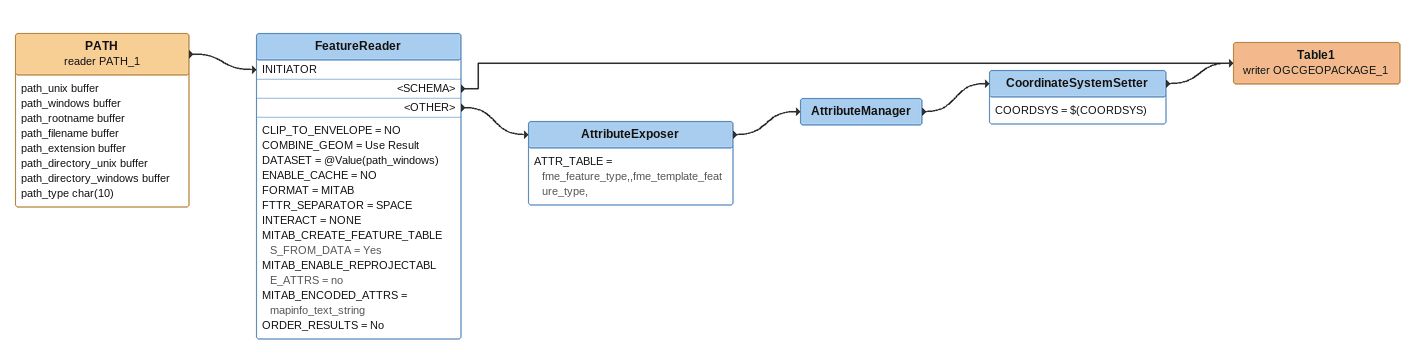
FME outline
PATH (reader PATH_1)
    attributes: path_unix buffer, path_windows buffer, path_rootname buffer, path_filename buffer, path_extension buffer, path_directory_unix buffer, path_directory_windows buffer, path_type char(10)
    -> FeatureReader [INITIATOR]
FeatureReader
    CLIP_TO_ENVELOPE = NO
    COMBINE_GEOM = Use Result
    DATASET = @Value(path_windows)
    ENABLE_CACHE = NO
    FORMAT = MITAB
    FTTR_SEPARATOR = SPACE
    INTERACT = NONE
    MITAB_CREATE_FEATURE_TABLES_FROM_DATA = Yes
    MITAB_ENABLE_REPROJECTABLE_ATTRS = no
    MITAB_ENCODED_ATTRS = mapinfo_text_string
    ORDER_RESULTS = No
    <SCHEMA> -> Table1 (writer OGCGEOPACKAGE_1)
    <OTHER> -> AttributeExposer
AttributeExposer
    ATTR_TABLE = fme_feature_type,,fme_template_feature_type,
    -> AttributeManager
AttributeManager
    -> CoordinateSystemSetter
CoordinateSystemSetter
    COORDSYS = $(COORDSYS)
    -> Table1 (writer OGCGEOPACKAGE_1)
Table1 (writer OGCGEOPACKAGE_1)
